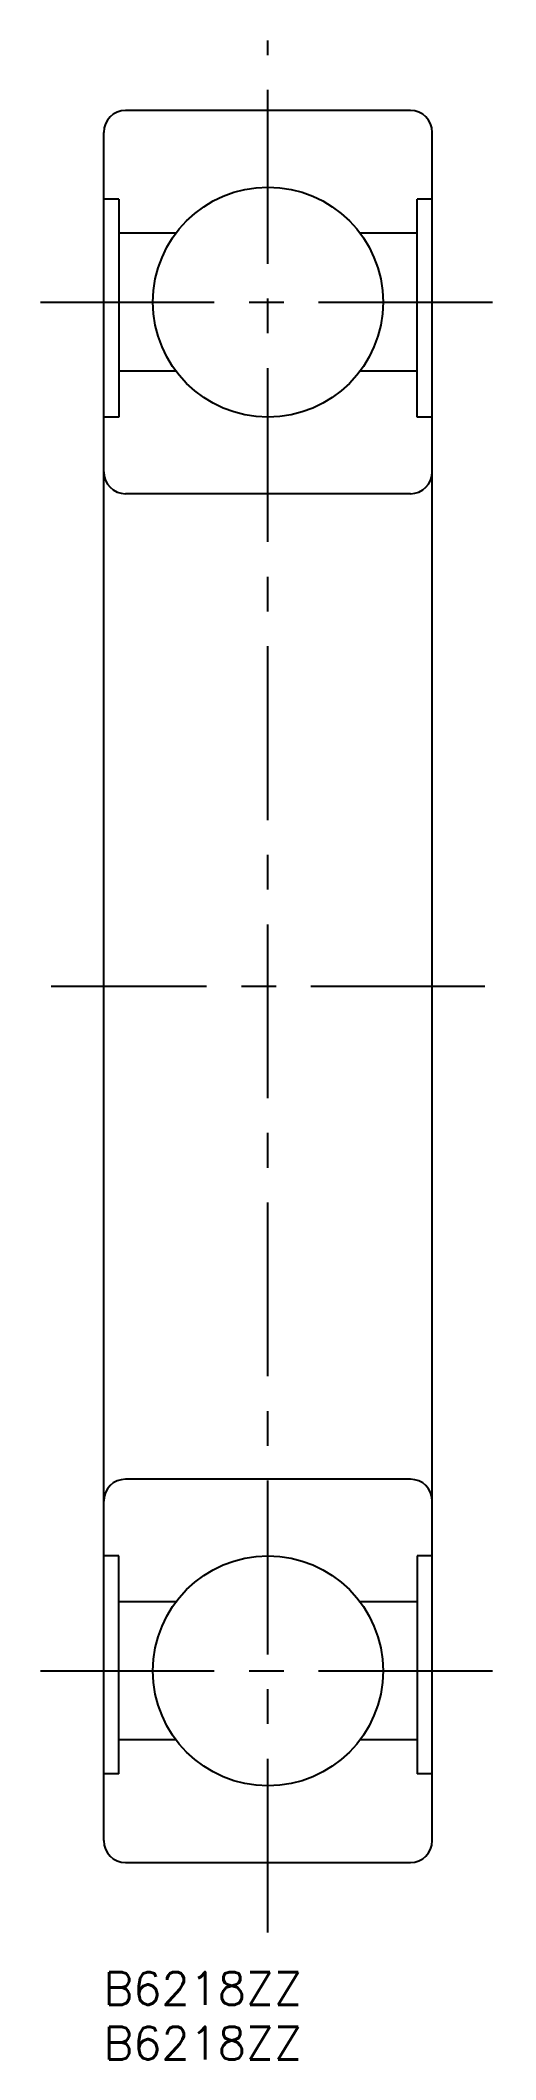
# Model space of a CAD drawing. Extents: x -6 to 36, y -8 to 176.
import ezdxf

# ---------------------------------------------------------------- set-up
doc = ezdxf.new("R2010")
doc.units = 0
doc.header["$LTSCALE"] = 0.5
doc.linetypes.add('CENTER', pattern=[50.8, 31.75, -6.35, 6.35, -6.35])
for name, color, linetype in [('MSM_CENTER', 1, 'CENTER'), ('MSM_CONTINUOUS', 7, 'CONTINUOUS'), ('MSM_PART_NUMBER', 7, 'CONTINUOUS')]:
    doc.layers.add(name, color=color, linetype=linetype)
doc.styles.get("Standard").update_dxf_attribs({"font": 'txt.shx', "height": 3, "bigfont": 'bigfont.shx'})

msp = doc.modelspace()

# ---------------------------------------------------------------- linework, layer by layer
at = {"layer": 'MSM_CENTER'}
for p, q in [((15, 3.6), (15, 176.4)), ((-5.78, 152.5), (35.78, 152.5)), ((34.8, 90), (-4.8, 90)), ((-5.78, 27.5), (35.78, 27.5))]:
    msp.add_line(p, q, dxfattribs=at)
at = {"layer": 'MSM_CONTINUOUS'}
for p, q in [((28, 170), (2, 170)), ((0, 12), (0, 168)), ((30, 12), (30, 168)), ((1.38, 161.91), (0, 161.91)), ((1.38, 161.91), (1.38, 142)), ((30, 161.91), (28.62, 161.91)), ((28.62, 142), (28.62, 161.91)), ((6.6, 158.8), (1.38, 158.8)), ((28.62, 158.8), (23.4, 158.8)), ((6.6, 146.2), (1.38, 146.2)), ((28.62, 146.2), (23.4, 146.2)), ((1.38, 142), (0, 142)), ((30, 142), (28.62, 142)), ((28, 135), (2, 135)), ((28, 45), (2, 45)), ((1.38, 38), (0, 38)), ((1.38, 18.09), (1.38, 38)), ((30, 38), (28.62, 38)), ((28.62, 38), (28.62, 18.09)), ((6.6, 33.8), (1.38, 33.8)), ((28.62, 33.8), (23.4, 33.8)), ((6.6, 21.2), (1.38, 21.2)), ((28.62, 21.2), (23.4, 21.2)), ((1.38, 18.09), (0, 18.09)), ((30, 18.09), (28.62, 18.09)), ((2, 10), (28, 10))]:
    msp.add_line(p, q, dxfattribs=at)
for centre in [(15, 152.5), (15, 27.5)]:
    msp.add_circle(centre, 10.5, dxfattribs=at)
for centre, start, end in [((2, 168), 90, 180), ((28, 168), 0, 90), ((2, 137), 180, 270), ((28, 137), 270, 0), ((2, 43), 90, 180), ((28, 43), 360, 90), ((2, 12), 180, 270), ((28, 12), 270, 0)]:
    msp.add_arc(centre, 2, start, end, dxfattribs=at)

# ---------------------------------------------------------------- texts
at = {"layer": 'MSM_PART_NUMBER'}
for p in [(0, -3), (0, -8)]:
    msp.add_text('B6218ZZ', height=3, dxfattribs=at).set_placement(p)

doc.saveas('drawing.dxf')
